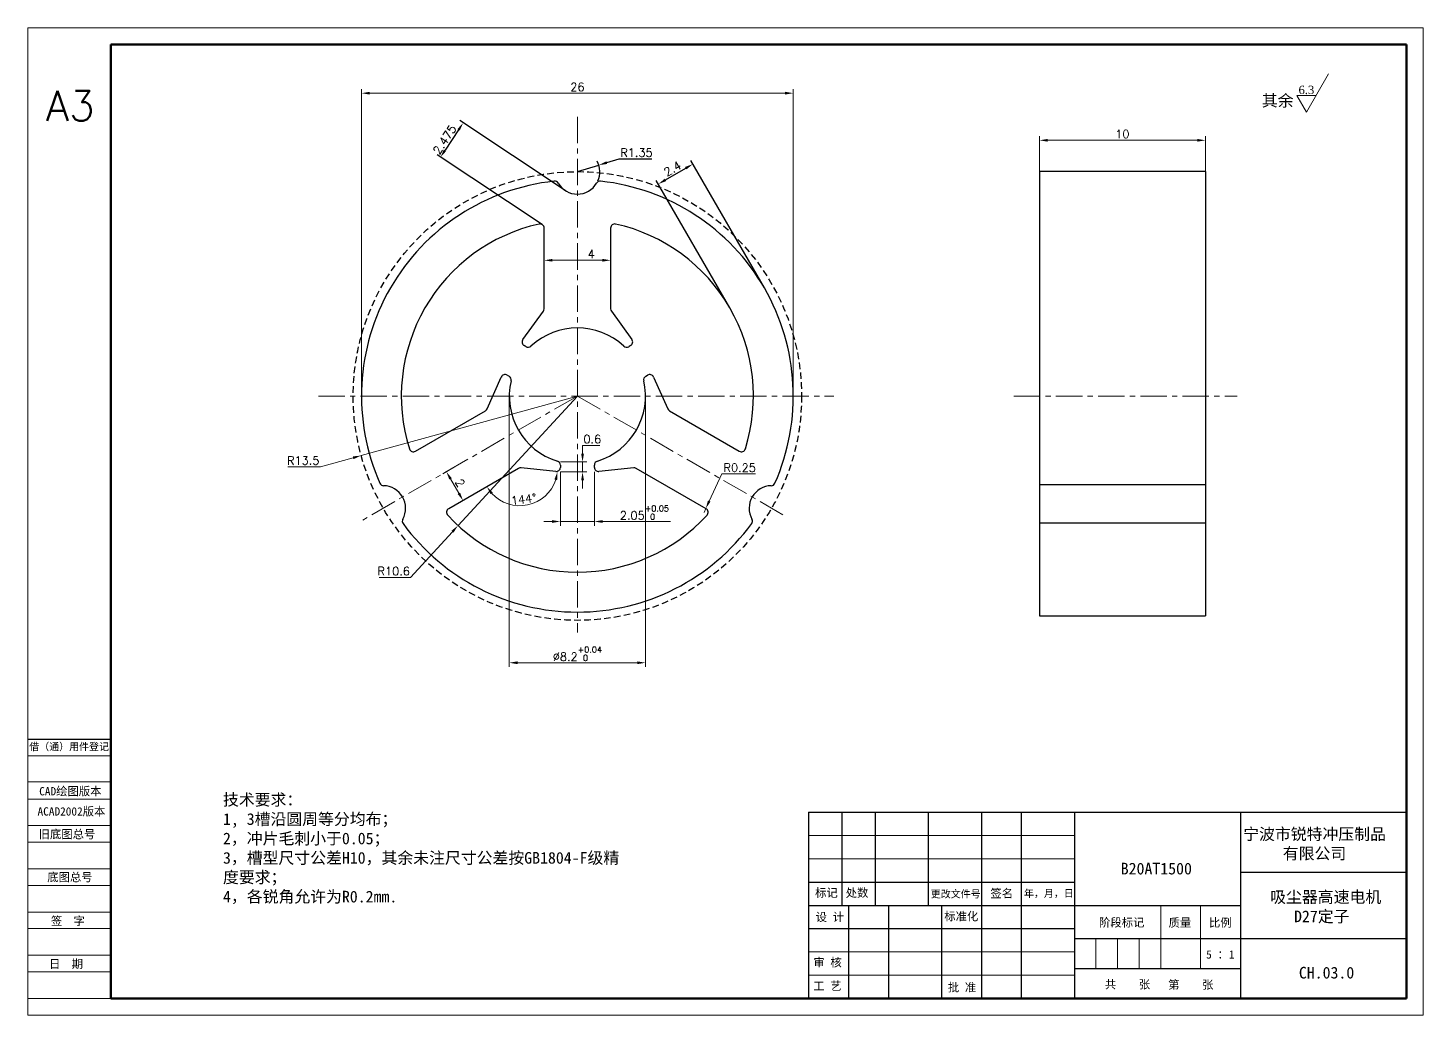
# Model space of a CAD drawing. Header units: millimetres. Extents: x 3565 to 3853, y 1460 to 1604.
# Drawn here: x 3564.9 to 3648.9, y 1459.6 to 1519 of the extents above; entities that cross this region are included whole.
import ezdxf

# ---------------------------------------------------------------- set-up
doc = ezdxf.new("R2010")
doc.units = ezdxf.units.MM
doc.linetypes.add('ACISOWELD', pattern=[3, 2, -1])
doc.linetypes.add('CENTER', pattern=[50.8, 31.75, -6.35, 6.35, -6.35])
for name, color, linetype, lineweight in [('AM_5', 3, 'Continuous', 25), ('中心线', 1, 'CENTER', 9), ('实线', 7, 'Continuous', 25), ('尺寸标注', 2, 'Continuous', 9), ('引导线', 6, 'Continuous', 9), ('文本', 3, 'Continuous', 15), ('粗实线', 9, 'Continuous', 50)]:
    doc.layers.add(name, color=color, linetype=linetype, lineweight=lineweight)
doc.styles.add('st', font='txt.shx')
doc.styles.get("Standard").update_dxf_attribs({"font": 'simfang.ttf'})
doc.dimstyles.new('st0.2', dxfattribs={"dimscale": 0.2, "dimtxt": 2.5, "dimasz": 2.5, "dimexe": 1.25, "dimexo": 0, "dimtad": 1, "dimtoh": 1, "dimdec": 3, "dimdsep": 46, "dimtxsty": 'st', "dimcen": 0, "dimclrd": 256, "dimclre": 256, "dimclrt": 256, "dimadec": 4, "dimazin": 2, "dimtfac": 1, "dimtdec": 3, "dimtmove": 0, "dimatfit": 1, "dimfxl": 0, "dimlwd": -1, "dimlwe": -1, "dimarcsym": 0})

# ---------------------------------------------------------------- blocks, each defined once
blk = doc.blocks.new('*D44')
at = {"layer": 'Defpoints', "color": 0, "ltscale": 0.2, "transparency": 16777216}
for p in [(3595.969, 1506.937), (3599.969, 1506.937), (3599.969, 1505.002)]:
    blk.add_point(p, dxfattribs=at)
at = {"layer": '尺寸标注', "ltscale": 0.2, "transparency": 16777216}
for p, q in [((3595.969, 1506.937), (3595.969, 1504.752)), ((3599.969, 1506.937), (3599.969, 1504.752)), ((3596.469, 1505.002), (3599.469, 1505.002))]:
    blk.add_line(p, q, dxfattribs=at)
for points in [[(3596.469, 1505.085), (3596.469, 1504.919), (3595.969, 1505.002)], [(3599.469, 1505.085), (3599.469, 1504.919), (3599.969, 1505.002)]]:
    blk.add_solid(points, dxfattribs=at)
at = {"layer": '尺寸标注', "ltscale": 0.2, "transparency": 16777216, "insert": (3598.804, 1505.377), "char_height": 0.5, "attachment_point": 5, "style": 'st'}
blk.add_mtext('4', dxfattribs=at)
blk = doc.blocks.new('*D45')
at = {"layer": 'Defpoints', "color": 0, "ltscale": 0.2, "transparency": 16777216}
for p in [(3597.969, 1496.835), (3590.786, 1489.04)]:
    blk.add_point(p, dxfattribs=at)
at = {"layer": '尺寸标注', "ltscale": 0.2, "transparency": 16777216}
for p, q in [((3597.969, 1496.835), (3590.786, 1489.04)), ((3590.447, 1488.672), (3587.913, 1485.922)), ((3587.913, 1485.922), (3586.038, 1485.922))]:
    blk.add_line(p, q, dxfattribs=at)
blk.add_solid([(3590.386, 1488.728), (3590.508, 1488.616), (3590.786, 1489.04)], dxfattribs=at)
at = {"layer": '尺寸标注', "ltscale": 0.2, "transparency": 16777216, "insert": (3586.913, 1486.297), "char_height": 0.5, "attachment_point": 5, "style": 'st'}
blk.add_mtext('R10.6', dxfattribs=at)
blk = doc.blocks.new('*D46')
at = {"layer": 'Defpoints', "color": 0, "ltscale": 0.2, "transparency": 16777216}
for p in [(3593.869, 1496.835), (3602.069, 1496.835), (3602.069, 1480.785)]:
    blk.add_point(p, dxfattribs=at)
at = {"layer": '尺寸标注', "ltscale": 0.2, "transparency": 16777216}
for p, q in [((3593.869, 1496.835), (3593.869, 1480.535)), ((3602.069, 1496.835), (3602.069, 1480.535)), ((3594.369, 1480.785), (3601.569, 1480.785))]:
    blk.add_line(p, q, dxfattribs=at)
for points in [[(3594.369, 1480.868), (3594.369, 1480.701), (3593.869, 1480.785)], [(3601.569, 1480.868), (3601.569, 1480.701), (3602.069, 1480.785)]]:
    blk.add_solid(points, dxfattribs=at)
at = {"layer": '尺寸标注', "ltscale": 0.2, "transparency": 16777216, "insert": (3597.969, 1481.324), "char_height": 0.5, "attachment_point": 5, "style": 'st'}
blk.add_mtext('%%c8.2{}{\\H0.71x;\\C3;\\S+0.04^  0;}', dxfattribs=at)
blk = doc.blocks.new('*D47')
at = {"layer": 'Defpoints', "color": 0, "ltscale": 0.2, "transparency": 16777216}
for p in [(3596.944, 1492.265), (3598.994, 1492.265), (3598.994, 1489.283)]:
    blk.add_point(p, dxfattribs=at)
at = {"layer": '尺寸标注', "ltscale": 0.2, "transparency": 16777216}
for p, q in [((3596.944, 1492.265), (3596.944, 1489.033)), ((3598.994, 1492.265), (3598.994, 1489.033)), ((3596.444, 1489.283), (3595.944, 1489.283)), ((3596.944, 1489.283), (3598.994, 1489.283)), ((3599.494, 1489.283), (3603.572, 1489.283))]:
    blk.add_line(p, q, dxfattribs=at)
for points in [[(3596.444, 1489.367), (3596.444, 1489.2), (3596.944, 1489.283)], [(3599.494, 1489.367), (3599.494, 1489.2), (3598.994, 1489.283)]]:
    blk.add_solid(points, dxfattribs=at)
at = {"layer": '尺寸标注', "ltscale": 0.2, "transparency": 16777216, "insert": (3602.004, 1489.822), "char_height": 0.5, "attachment_point": 5, "style": 'st'}
blk.add_mtext('2.05{}{\\H0.71x;\\C3;\\S+0.05^  0;}', dxfattribs=at)
blk = doc.blocks.new('*D48')
at = {"layer": 'Defpoints', "color": 0, "ltscale": 0.2, "transparency": 16777216}
for p in [(3596.944, 1492.865), (3596.944, 1492.265), (3598.281, 1492.265)]:
    blk.add_point(p, dxfattribs=at)
at = {"layer": '尺寸标注', "ltscale": 0.2, "transparency": 16777216}
for p, q in [((3598.281, 1493.365), (3598.281, 1493.865)), ((3598.281, 1493.865), (3599.323, 1493.865)), ((3596.944, 1492.865), (3598.531, 1492.865)), ((3598.281, 1492.265), (3598.281, 1492.865)), ((3596.944, 1492.265), (3598.531, 1492.265)), ((3598.281, 1491.765), (3598.281, 1491.265))]:
    blk.add_line(p, q, dxfattribs=at)
for points in [[(3598.198, 1493.365), (3598.365, 1493.365), (3598.281, 1492.865)], [(3598.198, 1491.765), (3598.365, 1491.765), (3598.281, 1492.265)]]:
    blk.add_solid(points, dxfattribs=at)
at = {"layer": '尺寸标注', "ltscale": 0.2, "transparency": 16777216, "insert": (3598.865, 1494.24), "char_height": 0.5, "attachment_point": 5, "style": 'st'}
blk.add_mtext('0.6', dxfattribs=at)
blk = doc.blocks.new('*D49')
at = {"layer": 'Defpoints', "color": 0, "ltscale": 0.2, "transparency": 16777216}
for p in [(3635.784, 1512.221), (3625.784, 1510.335), (3635.784, 1510.335)]:
    blk.add_point(p, dxfattribs=at)
at = {"layer": '尺寸标注', "ltscale": 0.2, "transparency": 16777216}
for p, q in [((3625.784, 1510.335), (3625.784, 1512.471)), ((3626.284, 1512.221), (3635.284, 1512.221)), ((3635.784, 1510.335), (3635.784, 1512.471))]:
    blk.add_line(p, q, dxfattribs=at)
for points in [[(3626.284, 1512.304), (3626.284, 1512.138), (3625.784, 1512.221)], [(3635.284, 1512.304), (3635.284, 1512.138), (3635.784, 1512.221)]]:
    blk.add_solid(points, dxfattribs=at)
at = {"layer": '尺寸标注', "ltscale": 0.2, "transparency": 16777216, "insert": (3630.776, 1512.596), "char_height": 0.5, "attachment_point": 5, "style": 'st'}
blk.add_mtext('10', dxfattribs=at)
blk = doc.blocks.new('*D50')
at = {"layer": 'Defpoints', "color": 0, "ltscale": 0.2, "transparency": 16777216}
for p in [(3590.657, 1492.613), (3591.082, 1490.549), (3591.657, 1490.881)]:
    blk.add_point(p, dxfattribs=at)
at = {"layer": '尺寸标注', "ltscale": 0.2, "transparency": 16777216}
for p, q in [((3590.657, 1492.613), (3589.865, 1492.156)), ((3590.332, 1491.848), (3590.832, 1490.982)), ((3591.657, 1490.881), (3590.865, 1490.424))]:
    blk.add_line(p, q, dxfattribs=at)
for points in [[(3590.404, 1491.89), (3590.26, 1491.806), (3590.082, 1492.281)], [(3590.904, 1491.024), (3590.76, 1490.94), (3591.082, 1490.549)]]:
    blk.add_solid(points, dxfattribs=at)
at = {"layer": '尺寸标注', "ltscale": 0.2, "transparency": 16777216, "insert": (3590.907, 1491.603), "char_height": 0.5, "attachment_point": 5, "rotation": 300, "style": 'st'}
blk.add_mtext('2', dxfattribs=at)
blk = doc.blocks.new('*D51')
at = {"layer": 'Defpoints', "color": 0, "ltscale": 0.2, "transparency": 16777216}
for p in [(3605.593, 1489.835), (3605.698, 1490.062)]:
    blk.add_point(p, dxfattribs=at)
at = {"layer": '尺寸标注', "ltscale": 0.2, "transparency": 16777216}
for p, q in [((3605.907, 1490.516), (3606.657, 1492.145)), ((3606.657, 1492.145), (3608.698, 1492.145)), ((3605.593, 1489.835), (3605.698, 1490.062))]:
    blk.add_line(p, q, dxfattribs=at)
blk.add_solid([(3605.831, 1490.551), (3605.982, 1490.481), (3605.698, 1490.062)], dxfattribs=at)
at = {"layer": '尺寸标注', "ltscale": 0.2, "transparency": 16777216, "insert": (3607.74, 1492.52), "char_height": 0.5, "attachment_point": 5, "style": 'st'}
blk.add_mtext('R0.25', dxfattribs=at)
blk = doc.blocks.new('*D52')
at = {"layer": 'Defpoints', "color": 0, "ltscale": 0.2, "transparency": 16777216}
for p in [(3594.499, 1492.522), (3594.499, 1492.522), (3596.944, 1492.265), (3595.844, 1490.67), (3590.22, 1490.052)]:
    blk.add_point(p, dxfattribs=at)
at = {"layer": '尺寸标注', "ltscale": 0.2, "transparency": 16777216}
blk.add_arc((3594.499, 1492.522), 2.289, 222.5428, 341.4572, dxfattribs=at)
for points in [[(3596.587, 1491.812), (3596.75, 1491.776), (3596.775, 1492.283)], [(3592.746, 1490.925), (3592.88, 1491.024), (3592.517, 1491.378)]]:
    blk.add_solid(points, dxfattribs=at)
at = {"layer": '尺寸标注', "ltscale": 0.2, "transparency": 16777216, "insert": (3594.736, 1490.623), "char_height": 0.5, "attachment_point": 5, "rotation": 7.10921, "style": 'st'}
blk.add_mtext('144°', dxfattribs=at)
blk = doc.blocks.new('*D53')
at = {"layer": 'Defpoints', "color": 0, "ltscale": 0.2, "transparency": 16777216}
for p in [(3610.969, 1515.057), (3584.969, 1496.835), (3610.969, 1496.835)]:
    blk.add_point(p, dxfattribs=at)
at = {"layer": '尺寸标注', "ltscale": 0.2, "transparency": 16777216}
for p, q in [((3584.969, 1496.835), (3584.969, 1515.307)), ((3585.469, 1515.057), (3610.469, 1515.057)), ((3610.969, 1496.835), (3610.969, 1515.307))]:
    blk.add_line(p, q, dxfattribs=at)
for points in [[(3585.469, 1515.14), (3585.469, 1514.973), (3584.969, 1515.057)], [(3610.469, 1515.14), (3610.469, 1514.973), (3610.969, 1515.057)]]:
    blk.add_solid(points, dxfattribs=at)
at = {"layer": '尺寸标注', "ltscale": 0.2, "transparency": 16777216, "insert": (3597.969, 1515.432), "char_height": 0.5, "attachment_point": 5, "style": 'st'}
blk.add_mtext('26', dxfattribs=at)
blk = doc.blocks.new('*D54')
at = {"layer": 'Defpoints', "color": 0, "ltscale": 0.2, "transparency": 16777216}
for p in [(3597.969, 1496.835), (3584.953, 1493.252)]:
    blk.add_point(p, dxfattribs=at)
at = {"layer": '尺寸标注', "ltscale": 0.2, "transparency": 16777216}
for p, q in [((3597.969, 1496.835), (3584.953, 1493.252)), ((3584.471, 1493.119), (3582.504, 1492.577)), ((3582.504, 1492.577), (3580.545, 1492.577))]:
    blk.add_line(p, q, dxfattribs=at)
blk.add_solid([(3584.449, 1493.199), (3584.493, 1493.039), (3584.953, 1493.252)], dxfattribs=at)
at = {"layer": '尺寸标注', "ltscale": 0.2, "transparency": 16777216, "insert": (3581.462, 1492.952), "char_height": 0.5, "attachment_point": 5, "style": 'st'}
blk.add_mtext('R13.5', dxfattribs=at)
blk = doc.blocks.new('*D55')
at = {"layer": 'AM_5', "transparency": 16777216}
for p, q in [((3597.969, 1510.335), (3599.26, 1510.73)), ((3599.738, 1510.876), (3600.485, 1511.105)), ((3600.485, 1511.105), (3602.443, 1511.105))]:
    blk.add_line(p, q, dxfattribs=at)
blk.add_arc((3597.969, 1510.335), 1.35, 335.57438, 27.63504, dxfattribs=at)
blk.add_solid([(3599.714, 1510.956), (3599.762, 1510.797), (3599.26, 1510.73)], dxfattribs=at)
at = {"layer": 'Defpoints', "color": 0, "transparency": 16777216}
for p in [(3597.969, 1510.335), (3599.26, 1510.73)]:
    blk.add_point(p, dxfattribs=at)
at = {"layer": 'AM_5', "transparency": 16777216, "insert": (3601.527, 1511.48), "char_height": 0.5, "attachment_point": 5, "style": 'st'}
blk.add_mtext('R1.35', dxfattribs=at)
blk = doc.blocks.new('*D56')
at = {"layer": 'AM_5', "transparency": 16777216}
for p, q in [((3590.817, 1512.853), (3590.002, 1511.623)), ((3597.224, 1509.209), (3590.884, 1513.407)), ((3595.857, 1507.146), (3589.518, 1511.344))]:
    blk.add_line(p, q, dxfattribs=at)
for points in [[(3590.747, 1512.899), (3590.886, 1512.806), (3591.093, 1513.269)], [(3589.933, 1511.669), (3590.072, 1511.577), (3589.726, 1511.206)]]:
    blk.add_solid(points, dxfattribs=at)
at = {"layer": 'Defpoints', "color": 0, "transparency": 16777216}
for p in [(3589.726, 1511.206), (3597.224, 1509.209), (3595.857, 1507.146)]:
    blk.add_point(p, dxfattribs=at)
at = {"layer": 'AM_5', "transparency": 16777216, "insert": (3589.978, 1512.265), "char_height": 0.5, "attachment_point": 5, "rotation": 56.48561, "style": 'st'}
blk.add_mtext('2.475', dxfattribs=at)
blk = doc.blocks.new('*D57')
at = {"layer": 'AM_5', "transparency": 16777216}
for p, q in [((3603.277, 1509.841), (3604.489, 1510.541)), ((3609.227, 1503.335), (3604.797, 1511.008)), ((3607.149, 1502.135), (3602.719, 1509.808))]:
    blk.add_line(p, q, dxfattribs=at)
for points in [[(3604.448, 1510.614), (3604.531, 1510.469), (3604.922, 1510.791)], [(3603.235, 1509.914), (3603.318, 1509.769), (3602.844, 1509.591)]]:
    blk.add_solid(points, dxfattribs=at)
at = {"layer": 'Defpoints', "color": 0, "transparency": 16777216}
for p in [(3604.922, 1510.791), (3609.227, 1503.335), (3607.149, 1502.135)]:
    blk.add_point(p, dxfattribs=at)
at = {"layer": 'AM_5', "transparency": 16777216, "insert": (3603.696, 1510.516), "char_height": 0.5, "attachment_point": 5, "rotation": 30, "style": 'st'}
blk.add_mtext('2.4', dxfattribs=at)

msp = doc.modelspace()

# ---------------------------------------------------------------- linework, layer by layer
at = {"layer": '中心线', "ltscale": 0.05}
for p, q in [((3597.969, 1513.6425), (3597.969, 1482.5993)), ((3582.3742, 1496.8348), (3613.4015, 1496.8348)), ((3597.969, 1496.8348), (3584.8679, 1489.2709)), ((3597.969, 1496.8348), (3610.4798, 1489.6116)), ((3624.2439, 1496.8348), (3637.6975, 1496.8348))]:
    msp.add_line(p, q, dxfattribs=at)
at = {"layer": '实线'}
for p, q in [((3635.7844, 1510.3348), (3625.7844, 1510.3348)), ((3625.7844, 1510.3348), (3625.7844, 1491.4956)), ((3635.7844, 1510.3348), (3635.7844, 1491.4956)), ((3595.969, 1502.0776), (3595.969, 1506.9373)), ((3599.969, 1506.9373), (3599.969, 1502.0776)), ((3594.6871, 1500.232), (3595.9212, 1501.9306)), ((3600.0167, 1501.9306), (3601.2508, 1500.232)), ((3594.8797, 1499.8019), (3594.7644, 1499.8685)), ((3601.1736, 1499.8685), (3601.0582, 1499.8019)), ((3592.532, 1496.0603), (3593.386, 1497.9784)), ((3593.7394, 1498.0932), (3593.8547, 1498.0266)), ((3602.0832, 1498.0266), (3602.1986, 1498.0932)), ((3602.552, 1497.9784), (3603.406, 1496.0603)), ((3588.22, 1493.5156), (3592.4286, 1495.9455)), ((3603.5094, 1495.9455), (3607.718, 1493.5156)), ((3594.4286, 1492.4814), (3590.22, 1490.0515)), ((3596.6678, 1492.294), (3594.5797, 1492.5135)), ((3596.944, 1492.6758), (3596.944, 1492.5426)), ((3598.994, 1492.5426), (3598.994, 1492.6758)), ((3601.3582, 1492.5135), (3599.2701, 1492.294)), ((3605.718, 1490.0515), (3601.5094, 1492.4814)), ((3635.7844, 1491.4956), (3625.7844, 1491.4956)), ((3625.7844, 1491.4956), (3625.7844, 1489.1753)), ((3635.7844, 1491.4956), (3635.7844, 1489.1753)), ((3635.7844, 1489.1753), (3625.7844, 1489.1753)), ((3625.7844, 1489.1753), (3625.7844, 1483.6019)), ((3635.7844, 1489.1753), (3635.7844, 1483.6019)), ((3625.7844, 1483.6019), (3635.7844, 1483.6019)), ((3564.8864, 1476.1838), (3569.8864, 1476.1838)), ((3569.8864, 1460.5838), (3569.8864, 1471.7838)), ((3569.8864, 1471.7838), (3569.8864, 1460.5838)), ((3611.8864, 1471.7838), (3647.8864, 1471.7838)), ((3611.8902, 1471.7838), (3611.8902, 1460.5838)), ((3613.8902, 1471.7838), (3613.8902, 1466.1838)), ((3615.8902, 1471.7838), (3615.8902, 1466.1838)), ((3619.0902, 1471.7838), (3619.0902, 1466.1838)), ((3622.2902, 1471.7838), (3622.2902, 1460.5838)), ((3624.6902, 1471.7838), (3624.6902, 1460.5838)), ((3627.8902, 1471.7838), (3627.8902, 1460.5838)), ((3637.8864, 1471.7838), (3637.8864, 1460.5838)), ((3611.8864, 1467.5838), (3627.8902, 1467.5838)), ((3637.8864, 1468.1838), (3647.8864, 1468.1838)), ((3611.8864, 1466.1838), (3627.8902, 1466.1838)), ((3614.2902, 1466.1838), (3614.2902, 1460.5838)), ((3616.6902, 1466.1838), (3616.6902, 1460.5838)), ((3619.8902, 1466.1838), (3619.8902, 1460.5838)), ((3627.8902, 1466.1838), (3637.8864, 1466.1838)), ((3611.8864, 1464.7838), (3627.8902, 1464.7838)), ((3627.8902, 1464.1838), (3647.8864, 1464.1838)), ((3627.8902, 1462.3838), (3637.8864, 1462.3838)), ((3611.8864, 1460.5838), (3647.8864, 1460.5838))]:
    msp.add_line(p, q, dxfattribs=at)
at = {"layer": '实线', "color": 1, "linetype": 'ACISOWELD', "ltscale": 0.2}
msp.add_circle((3597.969, 1496.8348), 13.5, dxfattribs=at)
at = {"layer": '实线', "ltscale": 0.2}
for centre, radius, start, end in [((3597.969, 1496.8348), 13, 96.175246, 203.824754), ((3596.5975, 1509.5108), 0.25, 30.996681, 96.175246), ((3597.969, 1510.3348), 1.35, 210.996681, 329.003319), ((3599.3405, 1509.5108), 0.25, 83.824754, 149.003319), ((3597.969, 1496.8348), 13, 336.175246, 83.824754), ((3586.3055, 1491.6846), 0.25, 203.824754, 269.003319), ((3586.2776, 1490.0848), 1.35, 330.996681, 89.003319), ((3609.6603, 1490.0848), 1.35, 90.996681, 209.003319), ((3609.6325, 1491.6846), 0.25, 270.996681, 336.175246), ((3587.677, 1489.309), 0.25, 150.996681, 216.175246), ((3608.261, 1489.309), 0.25, 323.824754, 29.003319), ((3597.969, 1496.8348), 13, 216.175246, 323.824754)]:
    msp.add_arc(centre, radius, start, end, dxfattribs=at)
at = {"layer": '实线'}
for centre, radius, start, end in [((3597.969, 1496.8348), 10.6, 102.555858, 197.444142), ((3595.719, 1506.9373), 0.25, 0, 102.555858), ((3600.219, 1506.9373), 0.25, 77.444142, 180), ((3597.969, 1496.8348), 10.6, 342.555858, 77.444142), ((3595.719, 1502.0776), 0.25, 324, 0), ((3600.219, 1502.0776), 0.25, 180, 216), ((3597.969, 1496.8348), 4.1, 47.043847, 132.956153), ((3594.8894, 1500.0851), 0.25, 144, 240), ((3595.0047, 1500.0185), 0.25, 240, 312.956153), ((3600.9332, 1500.0185), 0.25, 227.043847, 300), ((3601.0486, 1500.0851), 0.25, 300, 36), ((3593.6144, 1497.8767), 0.25, 60, 156), ((3593.7297, 1497.8101), 0.25, 347.043847, 60), ((3597.969, 1496.8348), 4.1, 167.043847, 252.956153), ((3597.969, 1496.8348), 4.1, 287.043847, 12.956153), ((3602.2082, 1497.8101), 0.25, 120, 192.956153), ((3602.3236, 1497.8767), 0.25, 24, 120), ((3592.3036, 1496.162), 0.25, 300, 336), ((3603.6344, 1496.162), 0.25, 204, 240), ((3588.095, 1493.7321), 0.25, 197.444142, 300), ((3607.843, 1493.7321), 0.25, 240, 342.555858), ((3596.694, 1492.6758), 0.25, 0, 72.956153), ((3599.244, 1492.6758), 0.25, 107.043847, 180), ((3594.5536, 1492.2648), 0.25, 84, 120), ((3596.694, 1492.5426), 0.25, 264, 0), ((3599.244, 1492.5426), 0.25, 180, 276), ((3601.3844, 1492.2648), 0.25, 60, 96), ((3601.3844, 1492.2648), 0.25, 60, 96), ((3590.345, 1489.835), 0.25, 120, 222.555858), ((3597.969, 1496.8348), 10.6, 222.555858, 317.444142), ((3605.593, 1489.835), 0.25, 317.444142, 60)]:
    msp.add_arc(centre, radius, start, end, dxfattribs=at)
at = {"layer": '引导线'}
for p, q in [((3564.8864, 1518.9838), (3648.8864, 1518.9838)), ((3564.8864, 1459.5838), (3564.8864, 1518.9838)), ((3648.8864, 1459.5838), (3648.8864, 1518.9838)), ((3569.8864, 1475.1838), (3564.8864, 1475.1838)), ((3569.8864, 1473.6159), (3564.8864, 1473.6159)), ((3569.8864, 1472.5838), (3564.8864, 1472.5838)), ((3569.8864, 1470.9838), (3564.8864, 1470.9838)), ((3611.8864, 1470.3838), (3627.8902, 1470.3838)), ((3569.8864, 1469.9838), (3564.8864, 1469.9838)), ((3569.8864, 1468.3838), (3564.8864, 1468.3838)), ((3611.8864, 1468.9838), (3627.8902, 1468.9838)), ((3569.8864, 1467.3838), (3564.8864, 1467.3838)), ((3569.8864, 1465.7838), (3564.8864, 1465.7838)), ((3569.8864, 1464.7838), (3564.8864, 1464.7838)), ((3611.8864, 1463.3838), (3627.8902, 1463.3838)), ((3569.8864, 1463.1838), (3564.8864, 1463.1838)), ((3569.8864, 1462.1838), (3564.8864, 1462.1838)), ((3611.8864, 1461.9838), (3627.8902, 1461.9838)), ((3569.8864, 1460.5838), (3564.8864, 1460.5838)), ((3564.8864, 1459.5838), (3648.8864, 1459.5838))]:
    msp.add_line(p, q, dxfattribs=at)
at = {"layer": '文本'}
for p, q in [((3641.8588, 1513.9086), (3643.189, 1516.2126)), ((3642.4408, 1514.9166), (3641.2768, 1514.9166)), ((3641.2768, 1514.9166), (3641.8588, 1513.9086))]:
    msp.add_line(p, q, dxfattribs=at)
at = {"layer": '文本', "ltscale": 0.2}
for p, q in [((3633.0864, 1466.1838), (3633.0864, 1462.3838)), ((3635.4864, 1466.1838), (3635.4864, 1462.3838)), ((3629.1864, 1464.1838), (3629.1864, 1462.3838)), ((3630.4864, 1464.1838), (3630.4864, 1462.3838)), ((3631.7864, 1464.1838), (3631.7864, 1462.3838))]:
    msp.add_line(p, q, dxfattribs=at)
at = {"layer": '粗实线'}
for p, q in [((3569.8864, 1460.5838), (3569.8864, 1517.9838)), ((3569.8864, 1517.9838), (3647.8864, 1517.9838)), ((3647.8864, 1460.5838), (3647.8864, 1517.9838)), ((3569.8864, 1460.5838), (3647.8864, 1460.5838))]:
    msp.add_line(p, q, dxfattribs=at)

# ---------------------------------------------------------------- texts
at = {"layer": '实线', "ltscale": 0.2, "insert": (3565.9747, 1515.195), "char_height": 1.8, "width": 5, "attachment_point": 1, "style": 'st'}
msp.add_mtext('A3', dxfattribs=at)
at = {"layer": '实线', "char_height": 0.7, "attachment_point": 5}
for s, insert, width in [('宁波市锐特冲压制品\\P有限公司', (3642.3508, 1469.8554), 12.63596), ('B20AT1500', (3632.8249, 1468.3923), 7.8742), (' 吸尘器高速电机\\PD27定子', (3642.7864, 1466.0682), 12.63596), ('CH.03.0', (3643.074, 1462.1288), 9.2005)]:
    msp.add_mtext(s, dxfattribs=dict(at, insert=insert, width=width))
at = {"layer": '文本'}
for s, insert, char_height, width, attachment_point in [('{\\fTimes New Roman|b0|i0|c0|p18;6.3}', (3641.3886, 1515.5056), 0.5, 2.92, 1), ('其余', (3640.1326, 1514.1817), 0.7, 12.63596, 8), ('技术要求：\\P1, 3槽沿圆周等分均布；\\P2，冲片毛刺小于0.05；\\P3，槽型尺寸公差H10，其余未注尺寸公差按GB1804-F级精度要求；\\P4，各锐角允许为R0.2mm.\\P   ', (3576.6322, 1468.9941), 0.7, 23.880809, 4)]:
    msp.add_mtext(s, dxfattribs=dict(at, insert=insert, char_height=char_height, width=width, attachment_point=attachment_point))
at = {"layer": '文本', "ltscale": 0.2, "attachment_point": 5}
for s, insert, char_height, width in [('借（通）用件登记', (3567.3689, 1475.705), 0.44, 10.22572), ('CAD绘图版本', (3567.4399, 1473.0228), 0.5, 15.159404), ('ACAD2002版本', (3567.5085, 1471.8086), 0.5, 11.701904), ('旧底图总号', (3567.2379, 1470.4358), 0.5, 13.237686), ('底图总号', (3567.4166, 1467.8493), 0.5, 2.90232), ('标记', (3612.9633, 1466.9156), 0.5, 2.90232), ('处数', (3614.8072, 1466.9112), 0.5, 2.90232), ('更改文件号', (3620.7467, 1466.845), 0.44, 6.437633), ('签名', (3623.5196, 1466.8768), 0.5, 2.90232), ('年，月，日', (3626.3581, 1466.8725), 0.44, 2.90232), ('设 计', (3613.1678, 1465.4518), 0.5, 2.90232), ('标准化', (3621.0806, 1465.4973), 0.5, 2.90232), ('签  字', (3567.2945, 1465.2172), 0.5, 2.90232), ('阶段标记', (3630.7418, 1465.1263), 0.5, 2.90232), ('质量', (3634.2444, 1465.1147), 0.5, 2.90232), ('比例', (3636.6786, 1465.1147), 0.5, 2.90232), ('5 ：1', (3636.6758, 1463.2275), 0.5, 2.90232), ('日  期', (3567.1828, 1462.6297), 0.5, 2.90232), ('审 核', (3613.0311, 1462.7237), 0.5, 2.90232), ('工 艺', (3613.0232, 1461.3142), 0.5, 2.90232), ('共    张', (3631.0878, 1461.3999), 0.5, 2.90232), ('第    张', (3634.9011, 1461.3819), 0.5, 2.90232), ('批 准', (3621.1261, 1461.2209), 0.5, 2.90232)]:
    msp.add_mtext(s, dxfattribs=dict(at, insert=insert, char_height=char_height, width=width))

# ---------------------------------------------------------------- dimensions: what is measured, and where the dimension line sits
at = {"layer": 'AM_5'}
dim = msp.add_linear_dim(base=(3589.7262, 1511.2058), p1=(3597.2236, 1509.2092), p2=(3595.857, 1507.1457), angle=236.485611, dimstyle='st0.2', override={"dimtp": 0.1, "dimtm": 0.1, "dimtfac": 0.71}, dxfattribs=at)
dim.commit()
dim.dimension.update_dxf_attribs({"geometry": '*D56', "text_midpoint": (3590.2905, 1512.0581), "dimtype": 161})
dim = msp.add_radius_dim(center=(3597.969, 1510.3348), mpoint=(3599.2598, 1510.7301), dimstyle='st0.2', override={"dimtp": 0.1, "dimtm": 0.1, "dimtfac": 0.71}, dxfattribs=at)
dim.commit()
dim.dimension.update_dxf_attribs({"geometry": '*D55', "text_midpoint": (3601.5268, 1511.1053), "dimtype": 164})
dim = msp.add_aligned_dim(p1=(3607.1488, 1502.1348), p2=(3609.2273, 1503.3348), distance=8.6101, dimstyle='st0.2', override={"dimtol": 0, "dimlim": 0, "dimtp": 0.1, "dimtm": 0.1, "dimtfac": 0.71, "dimtdec": 3, "dimtolj": 0, "dimtzin": 8}, dxfattribs=at)
dim.commit()
dim.dimension.update_dxf_attribs({"geometry": '*D57', "text_midpoint": (3603.6955, 1510.5162)})
at = {"layer": '尺寸标注', "ltscale": 0.2}
dim = msp.add_linear_dim(base=(3610.969, 1515.0566), p1=(3584.969, 1496.8348), p2=(3610.969, 1496.8348), dimstyle='st0.2', override={"dimtm": 0.05}, dxfattribs=at)
dim.commit()
dim.dimension.update_dxf_attribs({"geometry": '*D53', "text_midpoint": (3597.969, 1515.0566), "dimtype": 160})
for base, p1, p2, picture, middle in [((3635.7844, 1512.2209), (3625.7844, 1510.3348), (3635.7844, 1510.3348), '*D49', (3630.7756, 1512.2209)), ((3599.969, 1505.002), (3595.969, 1506.9373), (3599.969, 1506.9373), '*D44', (3598.8044, 1505.002))]:
    dim = msp.add_linear_dim(base=base, p1=p1, p2=p2, dimstyle='st0.2', dxfattribs=at)
    dim.commit()
    dim.dimension.update_dxf_attribs({"geometry": picture, "text_midpoint": middle, "dimtype": 160})
for center, mpoint, picture, middle in [((3597.969, 1496.8348), (3584.9532, 1493.2516), '*D54', (3581.4622, 1492.5773)), ((3597.969, 1496.8348), (3590.7859, 1489.0397), '*D45', (3586.913, 1485.9221)), ((3605.593, 1489.835), (3605.6975, 1490.0621), '*D51', (3607.7401, 1492.1452))]:
    dim = msp.add_radius_dim(center=center, mpoint=mpoint, dimstyle='st0.2', dxfattribs=at)
    dim.commit()
    dim.dimension.update_dxf_attribs({"geometry": picture, "text_midpoint": middle, "dimtype": 164})
for base, p1, p2, text, override, picture, middle in [((3602.069, 1480.7848), (3593.869, 1496.8348), (3602.069, 1496.8348), '%%c<>{}{\\H0.71x;\\C3;\\S+0.04^  0;}', {"dimtp": 0.04, "dimtm": 0, "dimtdec": 3, "dimtzin": 8}, '*D46', (3597.969, 1480.7848)), ((3598.994, 1489.2832), (3596.944, 1492.265), (3598.994, 1492.265), '<>{}{\\H0.71x;\\C3;\\S+0.05^  0;}', {"dimtp": 0.05, "dimtm": 0, "dimtdec": 3, "dimtzin": 8}, '*D47', (3602.004, 1489.2832))]:
    dim = msp.add_linear_dim(base=base, p1=p1, p2=p2, text=text, dimstyle='st0.2', override=override, dxfattribs=at)
    dim.commit()
    dim.dimension.update_dxf_attribs({"geometry": picture, "text_midpoint": middle, "dimtype": 160})
dim = msp.add_linear_dim(base=(3598.2814, 1492.265), p1=(3596.944, 1492.865), p2=(3596.944, 1492.265), angle=90, dimstyle='st0.2', dxfattribs=at)
dim.commit()
dim.dimension.update_dxf_attribs({"geometry": '*D48', "text_midpoint": (3598.8647, 1493.865), "dimtype": 160})
dim = msp.add_aligned_dim(p1=(3590.6566, 1492.613), p2=(3591.6566, 1490.8809), distance=-0.6636, dimstyle='st0.2', override={"dimtp": 0.05}, dxfattribs=at)
dim.commit()
dim.dimension.update_dxf_attribs({"geometry": '*D50', "text_midpoint": (3590.9066, 1491.6026)})
dim = msp.add_angular_dim_2l(base=(3595.844136, 1490.670472), line1=((3596.943975, 1492.264987), (3594.498944, 1492.52197)), line2=((3594.498944, 1492.52197), (3590.219975, 1490.051506)), dimstyle='st0.2', dxfattribs=at)
dim.commit()
dim.dimension.update_dxf_attribs({"geometry": '*D52', "text_midpoint": (3594.78218, 1490.250986), "dimtype": 162})

doc.saveas('drawing.dxf')
